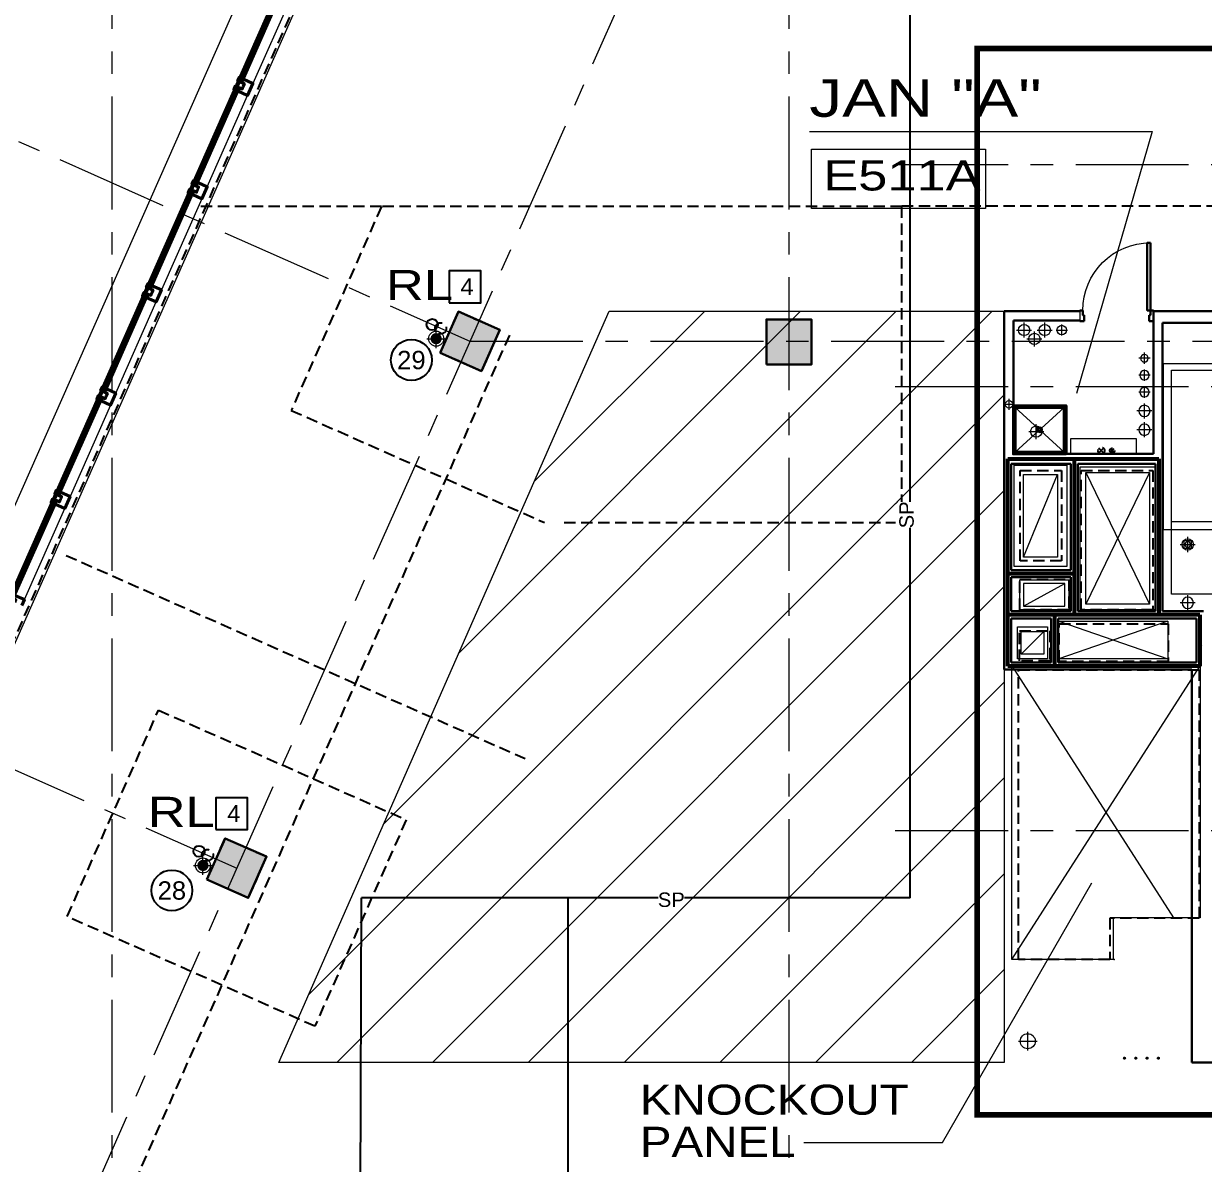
# Model space of a CAD drawing. Header units: inches. Extents: x -26500 to -19632, y -3347 to 2257.
# Drawn here: x -24348 to -23721, y 490 to 1096 of the extents above; entities that cross this region are included whole.
import ezdxf
from ezdxf import colors
from ezdxf.entities.mleader import LeaderData, LeaderLine
from ezdxf.enums import TextEntityAlignment as Align
from ezdxf.math import Vec2, Vec3

# ---------------------------------------------------------------- set-up
doc = ezdxf.new("R2010")
doc.units = ezdxf.units.IN
doc.header["$LTSCALE"] = 48
doc.header["$MEASUREMENT"] = 0
for name, pattern in [('A105$0$CENTER', [2, 1.25, -0.25, 0.25, -0.25]), ('A105$0$DGN Style 3', [329.9114, 235.651, -94.2604]), ('DASHED2', [0.375, 0.25, -0.125]), ('NB - 9th floor_plan$0$HIDDEN2', [0.1875, 0.125, -0.0625])]:
    doc.linetypes.add(name, pattern=pattern)
for name, color, linetype in [('A-Detl-Iden', 5, 'Continuous'), ('A105$0$A-ANNO-IDEN', 8, 'Continuous'), ('A105$0$A-ANNO-PATT-5-12', 8, 'Continuous'), ('A105$0$A-ANNO-TEXT', 8, 'Continuous'), ('A105$0$A-COLS-COL5-12', 8, 'Continuous'), ('A105$0$A-DOOR', 8, 'Continuous'), ('A105$0$A-DOOR-FRAM', 8, 'Continuous'), ('A105$0$A-FLOR-AWNG', 8, 'Continuous'), ('A105$0$A-FLOR-HLAREAS7-11', 8, 'Continuous'), ('A105$0$A-FLOR-OPENING', 8, 'Continuous'), ('A105$0$A-FLOR-PFIX', 8, 'Continuous'), ('A105$0$A-FLOR-SLAB', 8, 'Continuous'), ('A105$0$A-FLOR-SLEEVE', 8, 'Continuous'), ('A105$0$A-FLOR-SPCL', 8, 'Continuous'), ('A105$0$A-FLOR-STRCT-6-12', 8, 'Continuous'), ('A105$0$A-GLAZ', 8, 'Continuous'), ('A105$0$A-GRID-GRDP0-15', 8, 'Continuous'), ('A105$0$A-HVAC-RDFF', 8, 'Continuous'), ('A105$0$A-ROOF-LEAD-3-12', 8, 'Continuous'), ('A105$0$A-WALL-FULL-INTR', 8, 'Continuous'), ('A105$0$bc105-11 - A-WALL-FIRE', 8, 'Continuous'), ('A105$0$C-PROP', 8, 'Continuous'), ('A105$0$E-RISER-SLEEVE', 8, 'Continuous'), ('A105$0$M-CONC-PAD', 8, 'Continuous'), ('A105$0$M-HVAC', 8, 'Continuous'), ('A105$0$M-HVAC-FLDRAIN', 8, 'Continuous'), ('ANNTEXT', 6, 'Continuous'), ('ETEXT', 6, 'Continuous'), ('F-Sprn-Pipe', 133, 'Continuous'), ('NB - 9th floor_plan$0$STCCOLS1', 1, 'NB - 9th floor_plan$0$HIDDEN2'), ('NB - 9th floor_plan$0$STDROPS', 1, 'NB - 9th floor_plan$0$HIDDEN2'), ('NB - 9th floor_plan$0$STREINFB', 1, 'NB - 9th floor_plan$0$HIDDEN2'), ('NB - 9th floor_plan$0$STSLABEDGE', 1, 'NB - 9th floor_plan$0$HIDDEN2'), ('NB - 9th floor_plan$0$STWETSTACK', 1, 'NB - 9th floor_plan$0$HIDDEN2'), ('P-Anno', 6, 'Continuous'), ('P-Anno-Symb @ 96', 6, 'Continuous'), ('P-Anno-Text', 6, 'Continuous'), ('P-Pipe-Ftng @ 96', 134, 'Continuous'), ('P-Text', 6, 'Continuous'), ('XREF', 7, 'Continuous')]:
    doc.layers.add(name, color=color, linetype=linetype)
doc.styles.add('A105$0$Arial', font='arial.ttf', dxfattribs={"height": 0.076839})
doc.styles.add('A105$0$style-Arial', font='arial.ttf')
doc.styles.add('ANNTEXT', font='romans.shx')
doc.styles.add('M08', font='arial.ttf', dxfattribs={"height": 7.68})
doc.styles.add('MAMEP ANNO', font='arial.ttf', dxfattribs={"height": 0.078125})
doc.styles.add('P-00-JAR', font='arial.ttf')
doc.styles.get("Standard").update_dxf_attribs({"font": 'simplex.shx'})

# ---------------------------------------------------------------- blocks, each defined once
blk = doc.blocks.new('NB - 9th floor_plan')
at = {"layer": 'NB - 9th floor_plan$0$STCCOLS1', "transparency": 33554687}
for points in [[(-24116.69, 942.99), (-24094.74, 933.27), (-24104.46, 911.33), (-24126.4, 921.04), (-24116.69, 942.99)], [(-24250.38, 641.04), (-24240.67, 662.99), (-24218.72, 653.27), (-24228.43, 631.33), (-24250.38, 641.04)]]:
    blk.add_lwpolyline(points, dxfattribs=at)
blk.add_lwpolyline([(-23953.02, 938.8), (-23929.02, 938.8), (-23929.02, 914.8), (-23953.02, 914.8)], close=True, dxfattribs=at)
at = {"layer": 'NB - 9th floor_plan$0$STDROPS', "transparency": 33554687}
for p, q in [((-24157.59, 998.8), (-24253.83, 998.8)), ((-23881.02, 998.8), (-24157.59, 998.8)), ((-23881.02, 999.16), (-23641.02, 999.16)), ((-24205.57, 890.44), (-24070.87, 830.8))]:
    blk.add_line(p, q, dxfattribs=at)
for points in [[(-24060.42, 830.8), (-23881.02, 830.8), (-23881.02, 998.8), (-24157.59, 998.8), (-24205.57, 890.44)], [(-24276.12, 731.12), (-24144.45, 672.81), (-24193.03, 563.09), (-24324.7, 621.39), (-24276.12, 731.12)]]:
    blk.add_lwpolyline(points, dxfattribs=at)
at = {"layer": 'NB - 9th floor_plan$0$STREINFB', "transparency": 33554687}
blk.add_line((-24325.24, 813.39, 0), (-24081.23, 705.34, 0), dxfattribs=at)
blk.add_lwpolyline([(-24346.86, 348.87), (-24089.26, 930.84)], dxfattribs=at)
at = {"layer": 'NB - 9th floor_plan$0$STSLABEDGE', "transparency": 33554687, "elevation": 0}
blk.add_lwpolyline([(-24584.31, 246.25), (-24410.52, 169.31), (-24410.52, -7.4), (-22871.02, -7.4), (-22871.02, 52.59), (-22491.02, 52.59), (-22491.02, -7.4), (-21071.52, -7.4), (-21071.52, 1531.59), (-23870.52, 1531.6), (-23870.52, 1357.71), (-23921.15, 1307.64), (-24082.68, 1379.16), (-24584.31, 246.25)], close=True, dxfattribs=at)
at = {"layer": 'NB - 9th floor_plan$0$STSLABEDGE', "transparency": 33554687}
for points in [[(-23818.11, 858.43), (-23796.11, 858.43), (-23796.11, 810.43), (-23818.11, 810.43)], [(-23785.66, 784.52), (-23785.66, 858.52), (-23747.66, 858.52), (-23747.66, 784.52)], [(-23818.24, 800.5), (-23792.24, 800.5), (-23792.24, 784.5), (-23818.24, 784.5)], [(-23818.41, 773.27), (-23802.41, 773.27), (-23802.41, 757.27), (-23818.41, 757.27)], [(-23739.41, 777.06), (-23739.41, 757.06), (-23797.41, 757.06), (-23797.41, 777.06)], [(-23818.93, 752.62), (-23722.93, 752.62), (-23722.93, 620.62), (-23770.42, 620.62), (-23770.42, 598.62), (-23818.93, 598.62)]]:
    blk.add_lwpolyline(points, close=True, dxfattribs=at)
at = {"layer": 'NB - 9th floor_plan$0$STWETSTACK', "transparency": 33554687}
for p, q in [((-23773.75, 867.87), (-23776.22, 870.35)), ((-23773.75, 870.35), (-23776.22, 867.87)), ((-23768.28, 868.23), (-23770.05, 869.99)), ((-23768.28, 869.99), (-23770.05, 868.23))]:
    blk.add_line(p, q, dxfattribs=at)
for centre, radius in [((-24126.12, 934.04), 3), ((-23774.98, 869.11), 1.75), ((-23769.17, 869.11), 1.25), ((-24250.09, 654.04), 3)]:
    blk.add_circle(centre, radius, dxfattribs=at)
blk = doc.blocks.new('ZA_SQR')
blk.add_lwpolyline([(-0.703125, -0.703125), (0.703125, -0.703125), (0.703125, 0.703125), (-0.703125, 0.703125)], close=True)
at = {"layer": 'ANNTEXT', "style": 'ANNTEXT'}
blk.add_attdef('SQRID', text='', height=0.75, dxfattribs=at).set_placement((0, 0), align=Align.MIDDLE)
at = {"layer": 'ANNTEXT', "style": 'ANNTEXT', "flags": 1}
blk.add_attdef('SQRDESCRIPTION', text='', height=0.75, dxfattribs=at).set_placement((0, -2.125), align=Align.MIDDLE)
blk = doc.blocks.new('VAL-PLBG-PipeUpTakeoff-Anno')
at = {"color": 0, "linetype": 'ByBlock'}
blk.add_circle((0.0002, 0), 0.0312, dxfattribs=at)
blk = doc.blocks.new('Key Note')
at = {"color": 0, "linetype": 'Continuous', "transparency": 16777216}
blk.add_lwpolyline([(-0.09375, -0.09375), (0.09375, -0.09375), (0.09375, 0.09375), (-0.09375, 0.09375)], close=True, dxfattribs=at)
at = {"color": 0, "linetype": 'ByBlock', "transparency": 16777216, "style": 'MAMEP ANNO'}
blk.add_attdef('ID', text='', height=0.10156, dxfattribs=at).set_placement((0, 0), align=Align.MIDDLE_CENTER)
blk = doc.blocks.new('_Dot')
at = {"color": 0, "linetype": 'ByBlock', "lineweight": -2}
blk.add_line((-0.5, 0), (-1, 0), dxfattribs=at)
at = {"color": 0, "linetype": 'ByBlock', "const_width": 0.5}
blk.add_lwpolyline([(-0.25, 0, 1), (0.25, 0, 1)], format="xyb", close=True, dxfattribs=at)
blk = doc.blocks.new('*U193')
at = {"color": 0, "linetype": 'Continuous'}
blk.add_circle((0, 0), 0.1132, dxfattribs=at)
at = {"color": 0, "linetype": 'ByBlock', "style": 'MAMEP ANNO'}
blk.add_attdef('ID', text='', height=0.1016, dxfattribs=at).set_placement((0, 0), align=Align.MIDDLE_CENTER)
blk = doc.blocks.new('*D772', base_point=(0, 0))
at = {"layer": 'A105$0$A-FLOR-SLEEVE', "linetype": 'Continuous', "lineweight": 0}
for p, q in [((-4, 0), (4, 0)), ((0, -4), (0, 4))]:
    blk.add_line(p, q, dxfattribs=at)
blk = doc.blocks.new('*U771')
at = {"layer": 'A105$0$A-FLOR-SLEEVE', "linetype": 'Continuous', "lineweight": 13}
blk.add_circle((0, 0), 3, dxfattribs=at)
at = {"layer": 'A105$0$A-FLOR-SLEEVE', "linetype": 'Continuous', "lineweight": 0}
blk.add_blockref('*D772', (0, 0), dxfattribs=at)
blk = doc.blocks.new('*U773')
at = {"layer": 'A105$0$A-FLOR-STRCT-6-12', "linetype": 'A105$0$DGN Style 3', "lineweight": 13}
for p, q in [((50, 78), (-50, 78)), ((-50, -78), (-50, 78)), ((50, 78), (50, -56)), ((50, -56), (4, -56)), ((4, -78), (4, -56)), ((4, -78), (-50, -78))]:
    blk.add_line(p, q, dxfattribs=at)
at = {"layer": 'A105$0$A-FLOR-STRCT-6-12', "linetype": 'A105$0$DGN Style 3', "lineweight": 0}
for p, q in [((-50, 78), (35.9, -56)), ((-50, -78), (50, 78))]:
    blk.add_line(p, q, dxfattribs=at)
at = {"layer": 'A105$0$A-FLOR-STRCT-6-12', "linetype": 'A105$0$DGN Style 3', "lineweight": 13}
blk.add_point((4.37, -78), dxfattribs=at)
blk = doc.blocks.new('A105$0$36D478_2')
at = {"layer": 'A105$0$A-DOOR', "linetype": 'Continuous', "lineweight": 0, "extrusion": (0, 0, -1)}
blk.add_arc((0.85, 5.25), 36, 0, 90, dxfattribs=at)
at = {"layer": 'A105$0$A-DOOR', "linetype": 'Continuous', "lineweight": 30}
blk.add_3dface([(-0.85, 41.25), (-2.6, 41.25), (-2.6, 5.25), (-0.85, 5.25)], dxfattribs=at)
at = {"layer": 'A105$0$A-DOOR-FRAM', "linetype": 'Continuous', "lineweight": 30}
for p, q in [((-38.35, 5.25), (-36.85, 5.25)), ((-38.35, 5.25), (-38.35, 4.88)), ((-38.35, -0.37), (-38.35, 0)), ((-36.85, 5.25), (-36.85, 2.83)), ((-36.85, 2.83), (-36.1, 2.83)), ((-36.1, 2.83), (-36.1, -0.37)), ((-0.85, 2.83), (-1.6, 2.83)), ((-1.6, 2.83), (-1.6, -0.37)), ((0.65, 5.25), (-0.85, 5.25)), ((-0.85, 5.25), (-0.85, 2.83)), ((0.65, 5.25), (0.65, 4.88)), ((0.65, -0.37), (0.65, 0)), ((-36.1, -0.37), (-38.35, -0.37)), ((-1.6, -0.37), (0.65, -0.37))]:
    blk.add_line(p, q, dxfattribs=at)
at = {"layer": 'A105$0$A-DOOR-FRAM', "linetype": 'Continuous', "lineweight": 13}
for p, q in [((-38.35, 4.88), (-38.2, 4.88)), ((-38.2, 0), (-38.35, 0)), ((-38.2, 5.1), (-37, 5.1)), ((-38.2, 5.1), (-38.2, 4.88)), ((-38.2, -0.22), (-38.2, 0)), ((-37, 5.1), (-37, 2.68)), ((-37, 2.68), (-36.25, 2.68)), ((-36.25, 2.68), (-36.25, -0.22)), ((-0.7, 2.68), (-1.45, 2.68)), ((-1.45, 2.68), (-1.45, -0.22)), ((0.5, 5.1), (-0.7, 5.1)), ((-0.7, 5.1), (-0.7, 2.68)), ((0.5, 5.1), (0.5, 4.88)), ((0.65, 4.88), (0.5, 4.88)), ((0.5, -0.22), (0.5, 0)), ((0.5, 0), (0.65, 0)), ((-36.25, -0.22), (-38.2, -0.22)), ((-1.45, -0.22), (0.5, -0.22))]:
    blk.add_line(p, q, dxfattribs=at)
blk = doc.blocks.new('*D775', base_point=(0, 0))
at = {"linetype": 'Continuous', "lineweight": 0}
for p, q in [((-0.75, 0), (0.75, 0)), ((0, -0.75), (0, 0.75))]:
    blk.add_line(p, q, dxfattribs=at)
blk = doc.blocks.new('*U774')
at = {"layer": 'A105$0$E-RISER-SLEEVE', "linetype": 'Continuous', "lineweight": 13}
blk.add_circle((0, 0), 0.5, dxfattribs=at)
at = {"linetype": 'Continuous', "lineweight": 0}
blk.add_blockref('*D775', (0, 0), dxfattribs=at)
blk = doc.blocks.new('*D787', base_point=(0, 0))
at = {"layer": 'A105$0$A-FLOR-SLEEVE', "linetype": 'Continuous', "lineweight": 0}
for p, q in [((0, -5), (0, 5)), ((-5, 0), (5, 0))]:
    blk.add_line(p, q, dxfattribs=at)
blk = doc.blocks.new('*U786')
at = {"layer": 'A105$0$A-FLOR-SLEEVE', "linetype": 'Continuous', "lineweight": 13}
blk.add_circle((0, 0), 4, dxfattribs=at)
at = {"layer": 'A105$0$A-FLOR-SLEEVE', "linetype": 'Continuous', "lineweight": 0}
blk.add_blockref('*D787', (0, 0), dxfattribs=at)
blk = doc.blocks.new('*D789', base_point=(0, 0))
at = {"layer": 'A105$0$A-FLOR-SLEEVE', "linetype": 'Continuous', "lineweight": 0}
for p, q in [((-3, 0), (3, 0)), ((0, -3), (0, 3))]:
    blk.add_line(p, q, dxfattribs=at)
blk = doc.blocks.new('*U788')
at = {"layer": 'A105$0$A-FLOR-SLEEVE', "linetype": 'Continuous', "lineweight": 13}
blk.add_circle((0, 0), 2.5, dxfattribs=at)
at = {"layer": 'A105$0$A-FLOR-SLEEVE', "linetype": 'Continuous', "lineweight": 0}
blk.add_blockref('*D789', (0, 0), dxfattribs=at)
blk = doc.blocks.new('*D791', base_point=(0, 0))
at = {"layer": 'A105$0$A-FLOR-SLEEVE', "linetype": 'Continuous', "lineweight": 0}
for p, q in [((0, -4), (0, 4)), ((4, 0), (-4, 0))]:
    blk.add_line(p, q, dxfattribs=at)
blk = doc.blocks.new('*U790')
at = {"layer": 'A105$0$A-FLOR-SLEEVE', "linetype": 'Continuous', "lineweight": 13, "extrusion": (0, 0, -1)}
blk.add_circle((0, 0), 3, dxfattribs=at)
at = {"layer": 'A105$0$A-FLOR-SLEEVE', "linetype": 'Continuous', "lineweight": 0}
blk.add_blockref('*D791', (0, 0), dxfattribs=at)
blk = doc.blocks.new('*D793', base_point=(0, 0))
at = {"layer": 'A105$0$A-FLOR-SLEEVE', "linetype": 'Continuous', "lineweight": 0}
for p, q in [((0, -3), (0, 3)), ((3, 0), (-3, 0))]:
    blk.add_line(p, q, dxfattribs=at)
blk = doc.blocks.new('*U792')
at = {"layer": 'A105$0$A-FLOR-SLEEVE', "linetype": 'Continuous', "lineweight": 13, "extrusion": (0, 0, -1)}
blk.add_circle((0, 0), 2.5, dxfattribs=at)
at = {"layer": 'A105$0$A-FLOR-SLEEVE', "linetype": 'Continuous', "lineweight": 0}
blk.add_blockref('*D793', (0, 0), dxfattribs=at)
blk = doc.blocks.new('*D795', base_point=(0, 0))
at = {"layer": 'A105$0$A-FLOR-SLEEVE', "linetype": 'Continuous', "lineweight": 0}
for p, q in [((0, -3), (0, 3)), ((3, 0), (-3, 0))]:
    blk.add_line(p, q, dxfattribs=at)
blk = doc.blocks.new('*U794')
at = {"layer": 'A105$0$A-FLOR-SLEEVE', "linetype": 'Continuous', "lineweight": 13, "extrusion": (0, 0, -1)}
blk.add_circle((0, 0), 2, dxfattribs=at)
at = {"layer": 'A105$0$A-FLOR-SLEEVE', "linetype": 'Continuous', "lineweight": 0}
blk.add_blockref('*D795', (0, 0), dxfattribs=at)
blk = doc.blocks.new('*D797', base_point=(0, 0))
at = {"layer": 'A105$0$A-FLOR-SLEEVE', "linetype": 'Continuous', "lineweight": 0}
for p, q in [((-3, 0), (3, 0)), ((0, -3), (0, 3))]:
    blk.add_line(p, q, dxfattribs=at)
blk = doc.blocks.new('*U796')
at = {"layer": 'A105$0$A-FLOR-SLEEVE', "linetype": 'Continuous', "lineweight": 13}
blk.add_circle((0, 0), 2, dxfattribs=at)
at = {"layer": 'A105$0$A-FLOR-SLEEVE', "linetype": 'Continuous', "lineweight": 0}
blk.add_blockref('*D797', (0, 0), dxfattribs=at)
blk = doc.blocks.new('*U806')
at = {"layer": 'A105$0$M-HVAC-FLDRAIN', "linetype": 'Continuous', "lineweight": 0, "extrusion": (0, 0, -1)}
blk.add_circle((0, 0, 0), 12, dxfattribs=at)
at = {"layer": 'A105$0$M-HVAC-FLDRAIN', "linetype": 'Continuous', "lineweight": 13}
blk.add_3dface([(16, 16, 0), (-16, 16, 0), (-16, -16, 0), (16, -16, 0)], dxfattribs=at)
blk = doc.blocks.new('A105$0$CW10_3')
at = {"layer": 'A105$0$A-GLAZ', "linetype": 'Continuous', "lineweight": 40}
for p, q in [((41.07, 110.04), (19, 60.21)), ((42.21, 109.54), (20.15, 59.7)), ((42.21, 109.54), (41.07, 110.04)), ((20.15, 59.7), (19, 60.21)), ((-5.29, 5.35), (16.78, 55.18)), ((-4.14, 4.84), (17.92, 54.68)), ((17.92, 54.68), (16.78, 55.18)), ((-4.14, 4.84), (-5.29, 5.35))]:
    blk.add_line(p, q, dxfattribs=at)
at = {"layer": 'A105$0$A-GLAZ', "linetype": 'Continuous', "lineweight": 0}
for p, q in [((41.3, 109.94), (19.23, 60.11)), ((41.76, 109.74), (19.69, 59.91)), ((47.17, 106.52), (25.71, 58.06)), ((-5.06, 5.25), (17.01, 55.08)), ((-4.6, 5.05), (17.46, 54.88)), ((1.42, 3.2), (22.87, 51.66))]:
    blk.add_line(p, q, dxfattribs=at)
at = {"layer": 'A105$0$A-GLAZ', "linetype": 'Continuous', "lineweight": 40, "flags": 128}
for points in [[(44.93, 111.34), (44.32, 109.97), (40.66, 111.59), (39.85, 109.76), (40.54, 109.46), (40.94, 110.37), (42.54, 109.67), (42.14, 108.75), (47.17, 106.52), (48.58, 109.73)], [(20.63, 56.48), (20.03, 55.11), (16.37, 56.73), (15.56, 54.9), (16.25, 54.6), (16.65, 55.51), (18.25, 54.8), (17.85, 53.89), (22.87, 51.66), (24.29, 54.86)], [(20.63, 56.48), (21.24, 57.85), (17.58, 59.47), (18.39, 61.3), (19.08, 61), (18.67, 60.08), (20.27, 59.38), (20.68, 60.29), (25.71, 58.06), (24.29, 54.86)], [(-3.66, 1.62), (-3.05, 2.99), (-6.71, 4.61), (-5.9, 6.44), (-5.21, 6.14), (-5.62, 5.22), (-4.02, 4.51), (-3.61, 5.43), (1.42, 3.2), (0, 0)]]:
    blk.add_lwpolyline(points, dxfattribs=at)
blk = doc.blocks.new('A105')
at = {"layer": 'A105$0$A-FLOR-HLAREAS7-11', "lineweight": 0, "transparency": 33554687}
h = blk.add_hatch(dxfattribs=at)
h.set_pattern_fill('HATCH', color=256, style=0, pattern_type=2)
h.set_pattern_definition([(45, (-24101.187, 216.82), (-25.4558, 25.4558), [])])
h.paths.add_polyline_path([(-23826.5654, 943.1574), (-23826.5655, 543.9097), (-24212.197, 543.9097), (-24036.5119, 943.1574)])
at = {"layer": 'A105$0$A-ROOF-LEAD-3-12', "lineweight": 13, "transparency": 33554687}
h = blk.add_hatch(color=256, dxfattribs=at)
edge = h.paths.add_edge_path()
edge.add_arc((-24128.5457, 928.5538), 3, 0, 360)
h = blk.add_hatch(color=256, dxfattribs=at)
edge = h.paths.add_edge_path()
edge.add_arc((-24252.5105, 648.5817), 3, 0, 360)
at = {"layer": 'A105$0$A-ANNO-IDEN', "lineweight": 13, "transparency": 33554687}
blk.add_line((-23930.1612, 1038.7155, 0.2066), (-23773.246, 1038.7155, 0.2066), dxfattribs=at)
at = {"layer": 'A105$0$A-ANNO-IDEN', "lineweight": 0, "transparency": 33554687, "elevation": 0.2066, "flags": 128}
blk.add_lwpolyline([(-23773.246, 1038.7155), (-23747.9357, 1038.7155), (-23788.216, 899.4073)], dxfattribs=at)
at = {"layer": 'A105$0$A-ANNO-IDEN', "lineweight": 13, "transparency": 33554687}
blk.add_3dface([(-23928.9614, 1029.1988, 0.2066), (-23836.5234, 1029.1988, 0.2066), (-23836.5234, 997.6693, 0.2066), (-23928.9614, 997.6693, 0.2066)], dxfattribs=at)
at = {"layer": 'A105$0$A-ANNO-PATT-5-12', "lineweight": 30, "transparency": 33554687}
for points in [[(-24126.402, 921.0409), (-24116.6886, 942.9874), (-24104.4555, 911.3275), (-24094.7421, 933.274)], [(-23929.0236, 914.8), (-23929.0236, 938.8), (-23953.0236, 914.8), (-23953.0236, 938.8)], [(-24250.3793, 641.0409), (-24240.6659, 662.9874), (-24228.4328, 631.3275), (-24218.7194, 653.274)]]:
    blk.add_solid(points, dxfattribs=at)
at = {"layer": 'A105$0$A-ANNO-TEXT', "lineweight": 0, "transparency": 33554687, "flags": 128}
blk.add_lwpolyline([(-23933.178, 501.311), (-23859.45, 501.311), (-23780.0507, 639.4031)], dxfattribs=at)
at = {"layer": 'A105$0$A-COLS-COL5-12', "lineweight": 30, "transparency": 33554687}
for points in [[(-24126.402, 921.0409), (-24104.4555, 911.3275), (-24094.7421, 933.274), (-24116.6886, 942.9874)], [(-23953.0236, 914.8), (-23929.0236, 914.8), (-23929.0236, 938.8), (-23953.0236, 938.8)], [(-24250.3793, 641.0409), (-24228.4328, 631.3275), (-24218.7194, 653.274), (-24240.6659, 662.9874)]]:
    blk.add_3dface(points, dxfattribs=at)
at = {"layer": 'A105$0$A-FLOR-AWNG', "lineweight": 0, "transparency": 33554687}
blk.add_line((-24033.7396, 1560.0949), (-24684.5815, 90.1818), dxfattribs=at)
at = {"layer": 'A105$0$A-FLOR-HLAREAS7-11', "lineweight": 0, "transparency": 33554687}
blk.add_3dface([(-23826.5654, 943.1574), (-23826.5655, 543.9097), (-24212.197, 543.9097), (-24036.5119, 943.1574)], dxfattribs=at)
at = {"layer": 'A105$0$A-FLOR-OPENING', "lineweight": 0, "transparency": 33554687}
for points in [[(-23821.2736, 861.4074), (-23793.2736, 861.4074), (-23793.2736, 807.4074), (-23821.2736, 807.4074)], [(-23786.2736, 860.4074), (-23746.2736, 860.4074), (-23746.2736, 784.4074), (-23786.2736, 784.4074)], [(-23818.2736, 800.4074), (-23792.2736, 800.4074), (-23792.2736, 784.4074), (-23818.2736, 784.4074)], [(-23797.5236, 778.4074), (-23739.5236, 778.4074), (-23739.5236, 758.4074), (-23797.5236, 758.4074)], [(-23819.5236, 775.4074), (-23803.5236, 775.4074), (-23803.5236, 758.4074), (-23819.5236, 758.4074)]]:
    blk.add_3dface(points, dxfattribs=at)
at = {"layer": 'A105$0$A-FLOR-PFIX', "lineweight": 0, "transparency": 33554687}
for p, q in [((-23820.6961, 891.9022), (-23808.4535, 880.7674)), ((-23794.7175, 891.9022), (-23806.9444, 880.7816)), ((-23808.4612, 879.4021), (-23820.6961, 868.2743)), ((-23806.9601, 879.4091), (-23794.7175, 868.2743))]:
    blk.add_line(p, q, dxfattribs=at)
at = {"layer": 'A105$0$A-FLOR-PFIX', "lineweight": 40, "transparency": 33554687, "extrusion": (0, 0, -1)}
blk.add_circle((23807.7068, 880.0882), 1.0105, dxfattribs=at)
at = {"layer": 'A105$0$A-FLOR-PFIX', "lineweight": 40, "transparency": 33554687}
for points in [[(-23793.7175, 867.2743), (-23821.6961, 867.2743), (-23821.6961, 892.9022), (-23793.7175, 892.9022)], [(-23794.7175, 868.2743), (-23820.6961, 868.2743), (-23820.6961, 891.9022), (-23794.7175, 891.9022)]]:
    blk.add_3dface(points, dxfattribs=at)
at = {"layer": 'A105$0$A-FLOR-SLAB', "lineweight": 0, "transparency": 33554687}
for p, q in [((-24582.659, 246.8918), (-24082.047, 1377.5135)), ((-23797.5236, 778.4074), (-23739.5236, 758.4074)), ((-23739.5236, 778.4074), (-23797.5236, 758.4074))]:
    blk.add_line(p, q, dxfattribs=at)
at = {"layer": 'A105$0$A-FLOR-SPCL', "lineweight": 13, "transparency": 33554687}
blk.add_3dface([(-23791.3037, 867.2743), (-23756.3037, 867.2743), (-23756.3037, 875.2743), (-23791.3037, 875.2743)], dxfattribs=at)
at = {"layer": 'A105$0$A-GLAZ', "lineweight": 0, "transparency": 33554687}
blk.add_line((-24599.4792, 240.3944), (-24088.548, 1394.3341), dxfattribs=at)
at = {"layer": 'A105$0$A-GRID-GRDP0-15', "linetype": 'A105$0$CENTER', "lineweight": 0, "transparency": 33554687}
for p, q in [((-24301.0236, 2113.2362), (-24301.0236, -676.9046)), ((-23941.0236, 2113.2362), (-23941.0236, -676.9049)), ((-23943.3256, 1304.8799), (-24820.8121, -676.9042)), ((-24943.0764, 1295.7705), (-24110.5721, 927.1574)), ((-25072.9294, 1018.4055), (-24234.537, 647.1853)), ((-23884.5631, 1021.1697), (-20452.7577, 1021.1697)), ((-24110.5721, 927.1574), (-20437.5384, 927.1574)), ((-23884.5631, 903.1574), (-20364.9322, 903.1574)), ((-23884.5631, 667.1574), (-20368.7317, 667.1574))]:
    blk.add_line(p, q, dxfattribs=at)
at = {"layer": 'A105$0$A-HVAC-RDFF', "lineweight": 0, "transparency": 33554687}
for p, q in [((-23816.2736, 812.4074), (-23798.2736, 856.4074)), ((-23749.2736, 857.4074), (-23783.2736, 787.4074)), ((-23783.2736, 857.4074), (-23749.3535, 787.3687)), ((-23816.2736, 786.4074), (-23794.2736, 798.4074)), ((-23817.5236, 760.9074), (-23805.5236, 772.9074))]:
    blk.add_line(p, q, dxfattribs=at)
at = {"layer": 'A105$0$A-HVAC-RDFF', "lineweight": 13, "transparency": 33554687}
for points in [[(-23816.2736, 856.4074), (-23798.2736, 856.4074), (-23798.2736, 812.4074), (-23816.2736, 812.4074)], [(-23783.2736, 857.4074), (-23749.2736, 857.4074), (-23749.2736, 787.4074), (-23783.2736, 787.4074)], [(-23816.2736, 786.4074), (-23794.2736, 786.4074), (-23794.2736, 798.4074), (-23816.2736, 798.4074)], [(-23817.5236, 772.9074), (-23805.5236, 772.9074), (-23805.5236, 760.9074), (-23817.5236, 760.9074)]]:
    blk.add_3dface(points, dxfattribs=at)
at = {"layer": 'A105$0$A-WALL-FULL-INTR', "lineweight": 30, "transparency": 33554687}
for p, q in [((-23826.5655, 752.6611), (-23826.5654, 943.1574)), ((-23786.1529, 943.1574), (-23826.5654, 943.1574)), ((-23747.301, 943.1574), (-23747.3038, 867.2743)), ((-23558.2752, 943.1574), (-23747.301, 943.1574)), ((-23821.6934, 938.2854), (-23786.1529, 938.2854)), ((-23821.6934, 867.2743), (-23821.6934, 938.2854)), ((-23617.0236, 937.0324), (-23742.4311, 937.0325)), ((-23742.4311, 937.0325), (-23742.4304, 783.6612)), ((-23821.6934, 867.2743), (-23747.3037, 867.2743)), ((-23822.8154, 862.0243), (-23791.1807, 862.0243)), ((-23822.8154, 805.5243), (-23822.8154, 862.0243)), ((-23791.1807, 862.0243), (-23791.1807, 805.5243)), ((-23787.4307, 862.0243), (-23787.4307, 783.6611)), ((-23787.4307, 862.0243), (-23746.1801, 862.0243)), ((-23746.1801, 862.0243), (-23746.1801, 783.6612)), ((-23746.1801, 858.5041), (-23746.1801, 783.6612)), ((-23791.1807, 805.5243), (-23822.8154, 805.5243)), ((-23791.1807, 801.7743), (-23822.8154, 801.7743)), ((-23822.8154, 783.6611), (-23822.8154, 801.7743)), ((-23791.1807, 801.7743), (-23791.1807, 783.6611)), ((-23822.8155, 756.4107), (-23822.8154, 779.9111)), ((-23791.1807, 783.6611), (-23822.8154, 783.6611)), ((-23801.6913, 779.9111), (-23822.8154, 779.9111)), ((-23801.6913, 779.9111), (-23801.6902, 756.4107)), ((-23724.4413, 779.9112), (-23797.9413, 779.9111)), ((-23797.9413, 779.9111), (-23797.9402, 756.4107)), ((-23746.1801, 783.6612), (-23787.4307, 783.6611)), ((-23746.1801, 783.6612), (-23783.4854, 783.6611)), ((-23720.6913, 783.6612), (-23742.4304, 783.6612)), ((-23724.4413, 779.9112), (-23724.4402, 756.4107)), ((-23726.8152, 752.6613), (-23826.5655, 752.6611)), ((-23801.6902, 756.4107), (-23822.8155, 756.4107)), ((-23724.4402, 756.4107), (-23797.9402, 756.4107)), ((-23726.8152, 752.6613), (-23726.8158, 543.9097)), ((-23711.6585, 543.9097), (-23726.8158, 543.9097))]:
    blk.add_line(p, q, dxfattribs=at)
at = {"layer": 'A105$0$A-WALL-FULL-INTR', "lineweight": 13, "transparency": 33554687}
blk.add_line((-23786.1529, 938.2854), (-23786.1529, 943.1574), dxfattribs=at)
at = {"layer": 'A105$0$bc105-11 - A-WALL-FIRE', "lineweight": 53, "transparency": 33554687}
for p, q in [((-23824.6905, 754.5359), (-23824.6904, 864.6493)), ((-23824.6904, 864.6493), (-23744.3051, 864.6493)), ((-23789.3057, 864.6493), (-23789.3057, 781.7861)), ((-23744.3051, 864.6493), (-23744.3051, 781.7861)), ((-23789.4619, 803.6493), (-23824.6904, 803.6493)), ((-23722.5664, 781.7861), (-23824.6904, 781.7861)), ((-23799.8164, 781.7861), (-23799.8151, 754.5359)), ((-23722.5664, 781.7861), (-23722.5651, 754.5359))]:
    blk.add_line(p, q, dxfattribs=at)
at = {"layer": 'A105$0$bc105-11 - A-WALL-FIRE', "lineweight": 53, "transparency": 33554687, "flags": 128}
blk.add_lwpolyline([(-23722.5651, 754.5359), (-23824.6905, 754.5359)], dxfattribs=at)
at = {"layer": 'A105$0$C-PROP', "lineweight": 40, "transparency": 33554687, "flags": 128}
blk.add_lwpolyline([(-25004.5437, -676.9041), (-24022.0239, 1542.095), (-21061.0239, 1542.095), (-21061.0239, -676.9042)], dxfattribs=at)
at = {"layer": 'A105$0$M-CONC-PAD', "lineweight": 0, "transparency": 33554687}
blk.add_3dface([(-23543.0824, 915.1574), (-23742.0824, 915.1574), (-23742.0824, 827.1574), (-23543.0824, 827.1574)], dxfattribs=at)
at = {"layer": 'A105$0$M-HVAC', "lineweight": 0, "transparency": 33554687}
for p, q in [((-23737.6534, 792.8039), (-23737.6534, 831.1574)), ((-23547.0824, 792.8039), (-23737.6534, 792.8039))]:
    blk.add_line(p, q, dxfattribs=at)
at = {"layer": 'A105$0$M-HVAC', "lineweight": 13, "transparency": 33554687}
blk.add_3dface([(-23737.6534, 911.8039), (-23547.0824, 911.8039), (-23547.0824, 831.1574), (-23737.6534, 831.1574)], dxfattribs=at)
at = {"layer": 'A105$0$A-DOOR', "lineweight": 0, "transparency": 33554687}
blk.add_blockref('A105$0$36D478_2', (-23747.9491, 938.2823), dxfattribs=at)
at = {"layer": 'A105$0$A-FLOR-SLEEVE', "lineweight": 13, "transparency": 33554687}
for name, p in [('*U771', (-23816.0236, 933.1572)), ('*U771', (-23805.0236, 933.1572)), ('*U788', (-23796.0235, 933.1573)), ('*U786', (-24128.5457, 928.5539)), ('*U771', (-23810.5236, 928.4072)), ('*U794', (-23752.0236, 918.1575)), ('*U792', (-23752.0235, 909.1575)), ('*U792', (-23752.0235, 900.1575)), ('*U796', (-23824.0236, 893.6574)), ('*U790', (-23752.0236, 890.1576)), ('*U771', (-23809.5236, 879.1572)), ('*U790', (-23752.0236, 880.1576)), ('*U771', (-23729.0236, 819.1572)), ('*U790', (-23729.0236, 788.1576)), ('*U786', (-24252.5106, 648.5818)), ('*U786', (-23814.0656, 555.1597))]:
    blk.add_blockref(name, p, dxfattribs=at)
at = {"layer": 'A105$0$A-FLOR-STRCT-6-12', "lineweight": 13, "transparency": 33554687}
blk.add_blockref('*U773', (-23772.4402, 676.6604), dxfattribs=at)
at = {"layer": 'A105$0$A-GLAZ', "lineweight": 40, "transparency": 33554687}
for p in [(-24251.6753, 1006.1439), (-24300.259, 896.4186), (-24348.8427, 786.6934)]:
    blk.add_blockref('A105$0$CW10_3', p, dxfattribs=at)
at = {"layer": 'A105$0$E-RISER-SLEEVE', "lineweight": 13, "transparency": 33554687}
for p in [(-23722.2325, 765.7217), (-23762.6484, 546.1572), (-23756.6484, 546.1572), (-23750.6484, 546.1572), (-23744.6484, 546.1572)]:
    blk.add_blockref('*U774', p, dxfattribs=at)
at = {"layer": 'A105$0$M-HVAC-FLDRAIN', "lineweight": 0, "transparency": 33554687, "xscale": 0.125, "yscale": 0.125, "zscale": 0.125}
blk.add_blockref('*U806', (-23729.0238, 819.1576, -0.0002), dxfattribs=at)
at = {"layer": 'A105$0$A-ANNO-IDEN', "lineweight": 13, "transparency": 33554687, "style": 'A105$0$style-Arial', "width": 1.246875}
blk.add_text('E511A', height=16, dxfattribs=at).set_placement((-23922.7774, 1007.312, 0.2066))
at = {"layer": 'A105$0$A-ANNO-IDEN', "lineweight": 13, "transparency": 33554687, "insert": (-23930.1622, 1046.1945, 0.2066), "char_height": 19.999996, "attachment_point": 7, "line_spacing_factor": 0.6, "style": 'A105$0$Arial'}
blk.add_mtext('\\H1x;\\W1.24688;JAN "A"', dxfattribs=at)
at = {"layer": 'A105$0$A-ANNO-TEXT', "lineweight": 13, "transparency": 33554687, "style": 'A105$0$style-Arial', "width": 1.246875}
for p in [(-24155.2373, 965.0836), (-24281.8962, 685.0753)]:
    blk.add_text('RL', height=16, dxfattribs=at).set_placement(p, align=Align.TOP_LEFT)
at = {"layer": 'A105$0$A-ANNO-TEXT', "lineweight": 13, "transparency": 33554687, "char_height": 15.999998, "attachment_point": 1, "line_spacing_factor": 0.6, "style": 'A105$0$Arial'}
for s, insert in [('\\H1x;\\W1.12813;KNOCKOUT', (-24020.2527, 532.0892, 0.2066)), ('\\H1x;\\W1.12813;PANEL', (-24020.2527, 509.6892, 0.2066))]:
    blk.add_mtext(s, dxfattribs=dict(at, insert=insert))

msp = doc.modelspace()

# ---------------------------------------------------------------- linework, layer by layer
at = {"layer": 'A-Detl-Iden', "linetype": 'DASHED2', "const_width": 3, "flags": 128}
msp.add_lwpolyline([(-23178.81, 1082.8), (-23840.97, 1082.8), (-23840.97, 515.98), (-23178.81, 515.98), (-23178.81, 1082.8)], close=True, dxfattribs=at)
at = {"layer": 'F-Sprn-Pipe', "ltscale": 0.5}
for p, q in [((-23876.64, 631.33), (-23876.64, 1260.56)), ((-24169.46, 219.78), (-24168.29, 631.33)), ((-23876.64, 631.33), (-24168.29, 631.33))]:
    msp.add_line(p, q, dxfattribs=at)
at = {"layer": 'F-Sprn-Pipe', "ltscale": 0.5, "flags": 128}
msp.add_lwpolyline([(-24058.37, 219.78), (-24058.37, 631.33)], dxfattribs=at)

# ---------------------------------------------------------------- block references
at = {"layer": 'ETEXT', "xscale": 12.00384, "yscale": 12.00384, "zscale": 12.00384}
for p in [(-24113.26, 956.1), (-24237.22, 676.12)]:
    msp.add_blockref('ZA_SQR', p, dxfattribs=at)
at = {"layer": 'P-Anno-Symb @ 96', "xscale": 96, "yscale": 96, "zscale": 96}
for p, values in [((-24141.7, 917.21), {'ID': '29'}), ((-24269.03, 635.27), {'ID': '28'})]:
    msp.add_blockref('*U193', p, dxfattribs=at).add_auto_attribs(values)
at = {"layer": 'P-Pipe-Ftng @ 96', "xscale": 96, "yscale": 96, "zscale": 96}
for p in [(-24130.62, 936.06), (-24254.58, 656.09)]:
    msp.add_blockref('VAL-PLBG-PipeUpTakeoff-Anno', p, dxfattribs=at)
at = {"layer": 'XREF'}
msp.add_blockref('NB - 9th floor_plan', (0, 0), dxfattribs=at)

# ---------------------------------------------------------------- texts
at = {"layer": 'P-Anno-Text', "char_height": 9, "width": 184.6435, "attachment_point": 7, "style": 'P-00-JAR'}
for insert in [(-24115.62, 951.69), (-24239.58, 671.72)]:
    msp.add_mtext('4', dxfattribs=dict(at, insert=insert))

# ---------------------------------------------------------------- leaders
at = {"layer": 'P-Anno'}
ml = msp.add_multileader_block('Standard', dxfattribs=at)
ml.set_content('Key Note', color=256, scale=96)
ml.set_attribute('ID', '9', width=0)
ml.set_leader_properties(color=256, linetype='Continuous')
ml.build(insert=Vec2(0, 0))
ml.multileader.update_dxf_attribs({"has_dogleg": 0, "text_left_attachment_type": 2, "text_right_attachment_type": 2, "dogleg_length": 3.84, "arrow_head_size": 12, "scale": 96})
ctx = ml.context
ctx.base_point, ctx.scale, ctx.char_height, ctx.arrow_head_size, ctx.landing_gap_size, ctx.plane_origin = Vec3(-23444.47, 790.35), 96, 737.28, 12, 384, Vec3(-23409.39, 817.41)
ctx.left_attachment, ctx.right_attachment = 2, 2
notes = []
notes.append((ctx, [(0, (1, 1, 0), (-23813.47, 790.35), (1, 0), 369, [(0, [(-23454.41, 735.72), (-23454.41, 790.35)], 0, [])])]))
ctx.block.insert = Vec3(-23435.47, 790.35)
ml = msp.add_multileader_mtext('Standard', dxfattribs=at)
ml.set_content('4"', color=256, style='MAMEP ANNO')
ml.set_leader_properties(color=256, linetype='Continuous')
ml.set_arrow_properties(name='DOT')
ml.build(insert=Vec2(0, 0))
ml.multileader.update_dxf_attribs({"has_dogleg": 0, "text_right_attachment_type": 3, "dogleg_length": 3.84, "arrow_head_size": 6, "scale": 96})
ctx = ml.context
ctx.base_point, ctx.scale, ctx.char_height, ctx.arrow_head_size, ctx.landing_gap_size, ctx.plane_origin = Vec3(-23500.33, 583.87, 0), 96, 9.75, 6, 3.75, Vec3(-23543, 583.87, 0)
ctx.right_attachment = 3
notes.append((ctx, [(0, (1, 1, 0), (-23869.33, 583.87, 0), (1, 0), 369, [(0, [(-23543, 583.87, 0)], 0, [])])]))
ctx.mtext.insert, ctx.mtext.flow_direction = Vec3(-23496.58, 588.74, 0), 5
ml = msp.add_multileader_block('Standard', dxfattribs=at)
ml.set_content('Key Note', color=256, scale=96)
ml.set_attribute('ID', '9', width=0)
ml.set_leader_properties(color=256, linetype='Continuous')
ml.build(insert=Vec2(0, 0))
ml.multileader.update_dxf_attribs({"has_dogleg": 0, "text_left_attachment_type": 2, "text_right_attachment_type": 2, "dogleg_length": 3.84, "arrow_head_size": 12, "scale": 96})
ctx = ml.context
ctx.base_point, ctx.scale, ctx.char_height, ctx.arrow_head_size, ctx.landing_gap_size, ctx.plane_origin = Vec3(-23434.78, 537.52), 96, 737.28, 12, 384, Vec3(-23399.7, 564.59)
ctx.left_attachment, ctx.right_attachment = 2, 2
notes.append((ctx, [(0, (1, 1, 0), (-23803.78, 537.52), (1, 0), 369, [(0, [(-23444.72, 564.59), (-23444.72, 537.52)], 0, [])])]))
ctx.block.insert = Vec3(-23425.78, 537.52)
for ctx, leaders in notes:
    for number, flags, end, landing, length, lines in leaders:
        leader = LeaderData()
        leader.index, (leader.has_last_leader_line, leader.has_dogleg_vector, leader.attachment_direction) = number, flags
        leader.last_leader_point, leader.dogleg_vector, leader.dogleg_length = Vec3(end), Vec3(landing), length
        for number, points, colour, breaks in lines:
            line = LeaderLine()
            line.index, line.vertices, line.color, line.breaks = number, Vec3.list(points), colors.encode_raw_color(colour), breaks
            leader.lines.append(line)
        ctx.leaders.append(leader)

# ---------------------------------------------------------------- next in the draw order: texts
at = {"layer": 'P-Text', "insert": (-23878.47, 834.9), "char_height": 7.68, "width": 9.8819, "attachment_point": 5, "rotation": 90, "style": 'M08', "bg_fill": 3, "box_fill_scale": 1.25, "bg_fill_color": 256, "bg_fill_transparency": 3934822}
msp.add_mtext('{\\C2;SP}', dxfattribs=at)
at = {"layer": 'P-Text', "insert": (-24003.54, 630.3), "char_height": 7.68, "width": 9.8819, "attachment_point": 5, "style": 'M08', "bg_fill": 3, "box_fill_scale": 1.25, "bg_fill_color": 256, "bg_fill_transparency": 3934822}
msp.add_mtext('{\\C2;SP}', dxfattribs=at)

# ---------------------------------------------------------------- next in the draw order: block references
at = {"layer": 'XREF', "transparency": 33554467}
msp.add_blockref('A105', (0, 0), dxfattribs=at)

doc.saveas('drawing.dxf')
